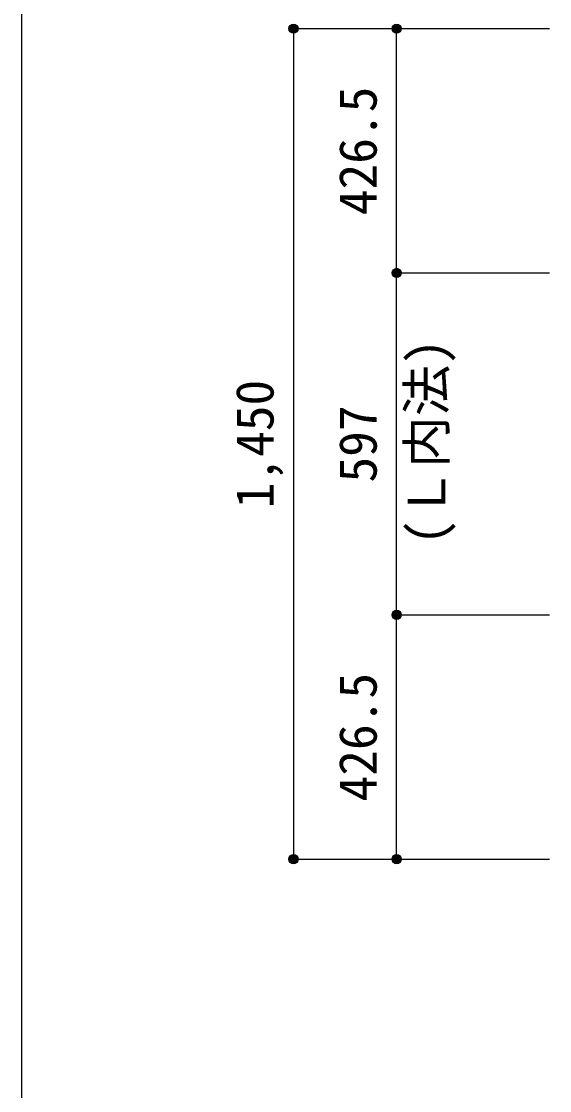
# Model space of a CAD drawing. Units: millimetres at full size, sheet at 1:30. Extents: x -5973 to 5954, y -4195 to 4201.
# Drawn here: x -5973 to -5051, y 1394 to 3261 of the extents above; entities that cross this region are included whole.
import ezdxf
from ezdxf.enums import TextEntityAlignment as Align

# ---------------------------------------------------------------- set-up
doc = ezdxf.new("R2010")
doc.units = ezdxf.units.MM
doc.header["$LTSCALE"] = 30
doc.header["$PDMODE"] = 32
doc.header["$PDSIZE"] = 15
for name, color, linetype in [('0-7_文字', 4, 'Continuous'), ('0-D_寸法', 4, 'Continuous'), ('F-0_枠', 6, 'Continuous')]:
    doc.layers.add(name, color=color, linetype=linetype)
doc.styles.add('ＭＳ ゴシック', font='')
doc.styles.get('ＭＳ ゴシック').set_extended_font_data('MS Gothic')

msp = doc.modelspace()

# ---------------------------------------------------------------- linework, layer by layer
at = {"layer": '0-D_寸法'}
for p, q in [((-5497.84, 3248.3), (-5317.84, 3248.3)), ((-5497.84, 3248.3), (-5317.84, 3248.3)), ((-5497.84, 3248.3), (-5497.84, 1798.3)), ((-5317.84, 3248.3), (-5050.8, 3248.3)), ((-5317.84, 2821.8), (-5317.84, 3248.3)), ((-5317.84, 3248.3), (-5050.8, 3248.3)), ((-5317.84, 2224.8), (-5317.84, 2821.8)), ((-5317.84, 2821.8), (-5050.8, 2821.8)), ((-5317.84, 1798.3), (-5317.84, 2224.8)), ((-5317.84, 2224.8), (-5050.8, 2224.8)), ((-5497.84, 1798.3), (-5317.84, 1798.3)), ((-5317.84, 1798.3), (-5050.8, 1798.3))]:
    msp.add_line(p, q, dxfattribs=at)
for centre, radius in [((-5497.84, 3248.3), 8), ((-5497.84, 3248.3), 7.2), ((-5497.84, 3248.3), 6.4), ((-5497.84, 3248.3), 5.6), ((-5497.84, 3248.3), 4.8), ((-5497.84, 3248.3), 4), ((-5497.84, 3248.3), 3.2), ((-5497.84, 3248.3), 2.4), ((-5497.84, 3248.3), 1.6), ((-5497.84, 3248.3), 0.8), ((-5317.84, 3248.3), 8), ((-5317.84, 3248.3), 7.2), ((-5317.84, 3248.3), 6.4), ((-5317.84, 3248.3), 5.6), ((-5317.84, 3248.3), 4.8), ((-5317.84, 3248.3), 4), ((-5317.84, 3248.3), 3.2), ((-5317.84, 3248.3), 2.4), ((-5317.84, 3248.3), 1.6), ((-5317.84, 3248.3), 0.8), ((-5317.84, 2821.8), 8), ((-5317.84, 2821.8), 7.2), ((-5317.84, 2821.8), 6.4), ((-5317.84, 2821.8), 5.6), ((-5317.84, 2821.8), 4.8), ((-5317.84, 2821.8), 4), ((-5317.84, 2821.8), 3.2), ((-5317.84, 2821.8), 2.4), ((-5317.84, 2821.8), 1.6), ((-5317.84, 2821.8), 0.8), ((-5317.84, 2224.8), 8), ((-5317.84, 2224.8), 7.2), ((-5317.84, 2224.8), 6.4), ((-5317.84, 2224.8), 5.6), ((-5317.84, 2224.8), 4.8), ((-5317.84, 2224.8), 4), ((-5317.84, 2224.8), 3.2), ((-5317.84, 2224.8), 2.4), ((-5317.84, 2224.8), 1.6), ((-5317.84, 2224.8), 0.8), ((-5497.84, 1798.3), 8), ((-5497.84, 1798.3), 7.2), ((-5497.84, 1798.3), 6.4), ((-5497.84, 1798.3), 5.6), ((-5497.84, 1798.3), 4.8), ((-5497.84, 1798.3), 4), ((-5497.84, 1798.3), 3.2), ((-5497.84, 1798.3), 2.4), ((-5497.84, 1798.3), 1.6), ((-5497.84, 1798.3), 0.8), ((-5317.84, 1798.3), 8), ((-5317.84, 1798.3), 7.2), ((-5317.84, 1798.3), 6.4), ((-5317.84, 1798.3), 5.6), ((-5317.84, 1798.3), 4.8), ((-5317.84, 1798.3), 4), ((-5317.84, 1798.3), 3.2), ((-5317.84, 1798.3), 2.4), ((-5317.84, 1798.3), 1.6), ((-5317.84, 1798.3), 0.8)]:
    msp.add_circle(centre, radius, dxfattribs=at)
at = {"layer": '0-D_寸法', "color": 7}
for p in [(-5497.84, 3248.3), (-5317.84, 3248.3), (-5317.84, 3248.3), (-5317.84, 2821.8), (-5317.84, 2821.8), (-5317.84, 2224.8), (-5317.84, 2224.8), (-5497.84, 1798.3), (-5317.84, 1798.3), (-5317.84, 1798.3), (-5317.84, 1798.3)]:
    msp.add_point(p, dxfattribs=at)
at = {"layer": 'F-0_枠'}
msp.add_line((-5972.88, 4201.15), (-5972.88, -4195.24), dxfattribs=at)

# ---------------------------------------------------------------- texts
at = {"layer": '0-7_文字', "style": 'ＭＳ ゴシック'}
msp.add_text('(Ｌ内法)', height=65.98, rotation=90, dxfattribs=at).set_placement((-5212.78, 2346.7), align=Align.BOTTOM_LEFT)
at = {"layer": '0-D_寸法', "style": 'ＭＳ ゴシック'}
for s, p in [('426.5', (-5332.84, 2922.55)), ('1,450', (-5512.84, 2410.8)), ('597', (-5332.84, 2455.8)), ('426.5', (-5332.84, 1899.05))]:
    msp.add_text(s, height=65.98, rotation=90, dxfattribs=at).set_placement(p, align=Align.BOTTOM_LEFT)

doc.saveas('drawing.dxf')
